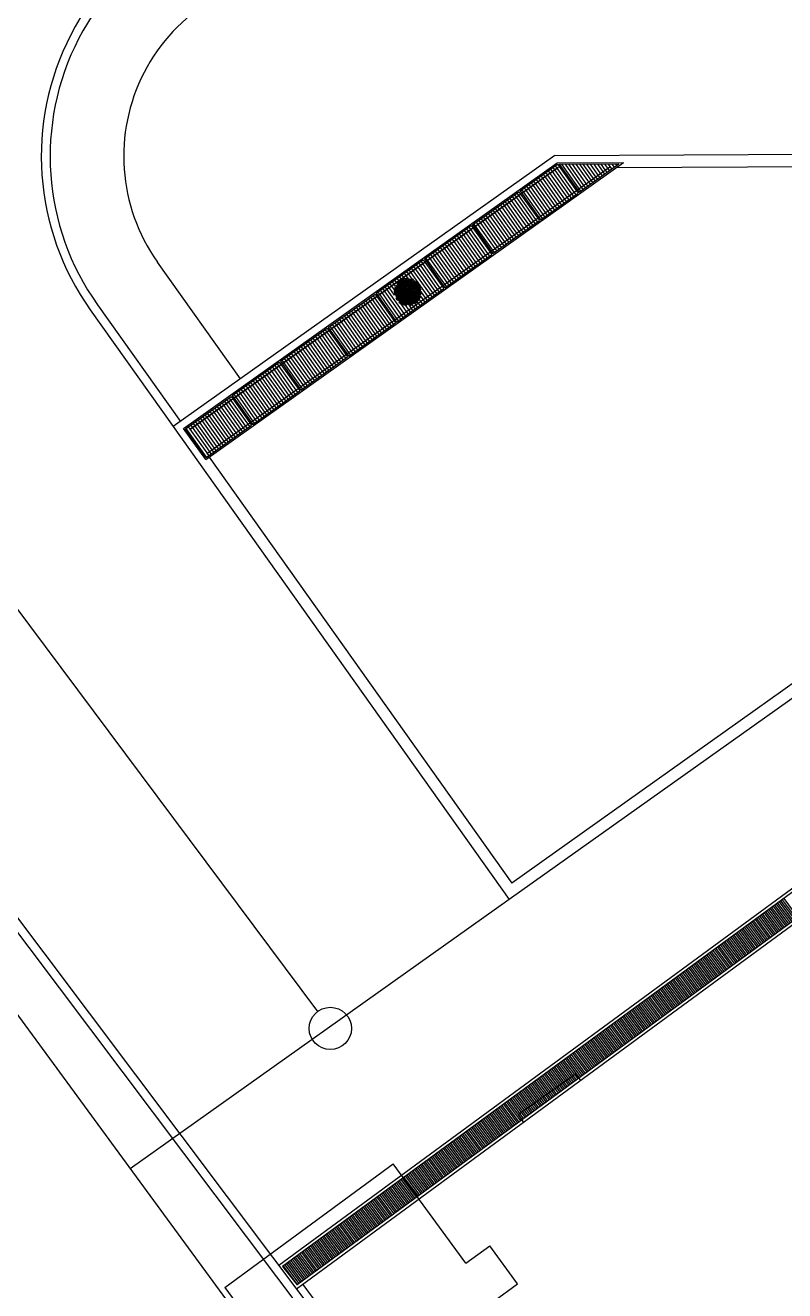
# Model space of a CAD drawing. Header units: metres. Extents: x 2872 to 3316, y -1435 to -1037.
# Drawn here: x 3244.08 to 3248.59, y -1075.12 to -1067.6 of the extents above; entities that cross this region are included whole.
import ezdxf

# ---------------------------------------------------------------- set-up
doc = ezdxf.new("R2010")
doc.units = ezdxf.units.M
doc.header["$MEASUREMENT"] = 0
doc.layers.add('ARQUITETURA', color=253, linetype='CONTINUOUS')

msp = doc.modelspace()

# ---------------------------------------------------------------- linework, layer by layer
at = {"layer": 'ARQUITETURA'}
for p, q in [((3245.8175, -1073.4608, 0), (3241.286, -1067.3912, 0)), ((3240.1011, -1067.6801, 0), (3248.59, -1078.9631, 0)), ((3240.0592, -1067.7117, 0), (3248.5478, -1078.9941, 0)), ((3247.2266, -1068.3738, 0), (3251.6846, -1068.3508, 0)), ((3247.2266, -1068.3738, 0), (3244.9588, -1069.9853, 0)), ((3245.0198, -1069.9956, 0), (3247.2407, -1068.4175, 0)), ((3245.0564, -1070.0018, 0), (3247.2491, -1068.4437, 0)), ((3247.2467, -1068.4454, 0), (3245.0564, -1070.0018, 0)), ((3245.1516, -1070.181, 0), (3247.6363, -1068.4154, 0)), ((3245.1578, -1070.1444, 0), (3247.5535, -1068.4421, 0)), ((3247.0214, -1068.584, 0), (3247.2435, -1068.4262, 0)), ((3247.2275, -1068.459, 0), (3247.2174, -1068.4448, 0)), ((3247.2418, -1068.4489, 0), (3247.2317, -1068.4346, 0)), ((3247.2407, -1068.4175, 0), (3247.6363, -1068.4154, 0)), ((3247.2435, -1068.4262, 0), (3247.2435, -1068.4262, 0)), ((3247.2435, -1068.4262, 0), (3247.3652, -1068.5974, 0)), ((3247.2542, -1068.4262, 0), (3247.6087, -1068.4243, 0)), ((3247.2542, -1068.4262, 0), (3247.3723, -1068.5923, 0)), ((3247.3818, -1068.5855, 0), (3247.2685, -1068.4261, 0)), ((3247.3961, -1068.5754, 0), (3247.2899, -1068.426, 0)), ((3247.4104, -1068.5653, 0), (3247.3113, -1068.4259, 0)), ((3247.4086, -1068.5326, 0), (3247.3327, -1068.4258, 0)), ((3247.4235, -1068.5233, 0), (3247.3541, -1068.4256, 0)), ((3247.3723, -1068.5923, 0), (3247.6087, -1068.4243, 0)), ((3247.4531, -1068.5349, 0), (3247.3755, -1068.4255, 0)), ((3247.4674, -1068.5247, 0), (3247.3968, -1068.4254, 0)), ((3247.4817, -1068.5146, 0), (3247.4182, -1068.4253, 0)), ((3247.4959, -1068.5045, 0), (3247.4396, -1068.4252, 0)), ((3247.4734, -1068.4425, 0), (3247.461, -1068.4251, 0)), ((3247.4978, -1068.4769, 0), (3247.4734, -1068.4425, 0)), ((3247.5127, -1068.4676, 0), (3247.4824, -1068.425, 0)), ((3247.5275, -1068.4583, 0), (3247.5038, -1068.4249, 0)), ((3247.5424, -1068.449, 0), (3247.5252, -1068.4248, 0)), ((3247.5673, -1068.4538, 0), (3247.5466, -1068.4247, 0)), ((3247.5804, -1068.442, 0), (3247.568, -1068.4245, 0)), ((3247.5815, -1068.4436, 0), (3247.5804, -1068.442, 0)), ((3247.5958, -1068.4335, 0), (3247.5893, -1068.4244, 0)), ((3247.5941, -1068.4454, 0), (3249.0109, -1068.4369, 0)), ((3247.2392, -1068.6869, 0), (3247.1175, -1068.5157, 0)), ((3247.2534, -1068.6768, 0), (3247.1318, -1068.5056, 0)), ((3247.2677, -1068.6666, 0), (3247.1461, -1068.4955, 0)), ((3247.1705, -1068.4996, 0), (3247.1603, -1068.4853, 0)), ((3247.1741, -1068.5047, 0), (3247.1705, -1068.4996, 0)), ((3247.282, -1068.6565, 0), (3247.1741, -1068.5047, 0)), ((3247.2962, -1068.6464, 0), (3247.1746, -1068.4752, 0)), ((3247.199, -1068.4793, 0), (3247.1889, -1068.4651, 0)), ((3247.2013, -1068.4826, 0), (3247.199, -1068.4793, 0)), ((3247.3105, -1068.6362, 0), (3247.2013, -1068.4826, 0)), ((3247.3248, -1068.6261, 0), (3247.2031, -1068.4549, 0)), ((3247.2285, -1068.4604, 0), (3247.2275, -1068.459, 0)), ((3247.339, -1068.616, 0), (3247.2285, -1068.4604, 0)), ((3247.2421, -1068.4494, 0), (3247.2418, -1068.4489, 0)), ((3247.3533, -1068.6058, 0), (3247.2421, -1068.4494, 0)), ((3247.4287, -1068.5307, 0), (3247.4235, -1068.5233, 0)), ((3247.5001, -1068.4801, 0), (3247.4978, -1068.4769, 0)), ((3247.5102, -1068.4943, 0), (3247.5001, -1068.4801, 0)), ((3247.5143, -1068.4699, 0), (3247.5127, -1068.4676, 0)), ((3247.5245, -1068.4842, 0), (3247.5143, -1068.4699, 0)), ((3247.5286, -1068.4598, 0), (3247.5275, -1068.4583, 0)), ((3247.5387, -1068.474, 0), (3247.5286, -1068.4598, 0)), ((3247.5429, -1068.4496, 0), (3247.5424, -1068.449, 0)), ((3247.553, -1068.4639, 0), (3247.5429, -1068.4496, 0)), ((3246.738, -1068.7854, 0), (3247.0143, -1068.5891, 0)), ((3247.1251, -1068.768, 0), (3247.0034, -1068.5968, 0)), ((3247.0143, -1068.5891, 0), (3247.1359, -1068.7603, 0)), ((3247.0214, -1068.584, 0), (3247.1431, -1068.7552, 0)), ((3247.1536, -1068.7477, 0), (3247.0319, -1068.5766, 0)), ((3247.1678, -1068.7376, 0), (3247.0462, -1068.5664, 0)), ((3247.0706, -1068.5705, 0), (3247.0605, -1068.5563, 0)), ((3247.0788, -1068.5821, 0), (3247.0706, -1068.5705, 0)), ((3247.1964, -1068.7173, 0), (3247.0747, -1068.5461, 0)), ((3247.172, -1068.7132, 0), (3247.0788, -1068.5821, 0)), ((3247.0991, -1068.5503, 0), (3247.089, -1068.536, 0)), ((3247.106, -1068.56, 0), (3247.0991, -1068.5503, 0)), ((3247.2249, -1068.697, 0), (3247.1033, -1068.5259, 0)), ((3247.2106, -1068.7072, 0), (3247.106, -1068.56, 0)), ((3247.1431, -1068.7552, 0), (3247.3652, -1068.5974, 0)), ((3247.4145, -1068.5409, 0), (3247.4086, -1068.5326, 0)), ((3247.4246, -1068.5551, 0), (3247.4145, -1068.5409, 0)), ((3247.4389, -1068.545, 0), (3247.4287, -1068.5307, 0)), ((3247.0252, -1068.839, 0), (3246.9036, -1068.6678, 0)), ((3247.0395, -1068.8288, 0), (3246.9178, -1068.6576, 0)), ((3247.0537, -1068.8187, 0), (3246.9321, -1068.6475, 0)), ((3247.068, -1068.8086, 0), (3246.9464, -1068.6374, 0)), ((3247.0823, -1068.7984, 0), (3246.9606, -1068.6272, 0)), ((3247.0965, -1068.7883, 0), (3246.9749, -1068.6171, 0)), ((3246.9993, -1068.6212, 0), (3246.9892, -1068.607, 0)), ((3247.0108, -1068.6374, 0), (3246.9993, -1068.6212, 0)), ((3247.1108, -1068.7781, 0), (3247.0108, -1068.6374, 0)), ((3246.9111, -1068.9201, 0), (3246.7894, -1068.7489, 0)), ((3246.9253, -1068.9099, 0), (3246.8037, -1068.7387, 0)), ((3246.9396, -1068.8998, 0), (3246.818, -1068.7286, 0)), ((3246.9539, -1068.8896, 0), (3246.8322, -1068.7185, 0)), ((3246.9681, -1068.8795, 0), (3246.8465, -1068.7083, 0)), ((3246.9824, -1068.8694, 0), (3246.8608, -1068.6982, 0)), ((3246.9967, -1068.8592, 0), (3246.875, -1068.6881, 0)), ((3247.0109, -1068.8491, 0), (3246.8893, -1068.6779, 0)), ((3247.1821, -1068.7275, 0), (3247.172, -1068.7132, 0)), ((3246.452, -1068.9886, 0), (3246.7309, -1068.7905, 0)), ((3246.8112, -1068.991, 0), (3246.6896, -1068.8198, 0)), ((3246.8255, -1068.9809, 0), (3246.7039, -1068.8097, 0)), ((3246.8398, -1068.9707, 0), (3246.7181, -1068.7996, 0)), ((3246.7309, -1068.7905, 0), (3246.8525, -1068.9617, 0)), ((3246.738, -1068.7854, 0), (3246.8596, -1068.9566, 0)), ((3246.8683, -1068.9505, 0), (3246.7466, -1068.7793, 0)), ((3246.8825, -1068.9403, 0), (3246.7609, -1068.7691, 0)), ((3246.8968, -1068.9302, 0), (3246.7752, -1068.759, 0)), ((3246.8596, -1068.9566, 0), (3247.1359, -1068.7603, 0)), ((3246.5999, -1068.905, 0), (3246.5897, -1068.8908, 0)), ((3246.7256, -1069.0518, 0), (3246.604, -1068.8806, 0)), ((3246.7399, -1069.0417, 0), (3246.6183, -1068.8705, 0)), ((3246.7542, -1069.0316, 0), (3246.6325, -1068.8604, 0)), ((3246.7684, -1069.0214, 0), (3246.6468, -1068.8502, 0)), ((3246.7827, -1069.0113, 0), (3246.6611, -1068.8401, 0)), ((3246.797, -1069.0011, 0), (3246.6753, -1068.83, 0)), ((3246.5973, -1069.1431, 0), (3246.4756, -1068.9719, 0)), ((3246.6115, -1069.1329, 0), (3246.4899, -1068.9617, 0)), ((3246.6258, -1069.1228, 0), (3246.5041, -1068.9516, 0)), ((3246.64, -1069.1126, 0), (3246.5184, -1068.9415, 0)), ((3246.6543, -1069.1025, 0), (3246.5327, -1068.9313, 0)), ((3246.6686, -1069.0924, 0), (3246.5469, -1068.9212, 0)), ((3246.6828, -1069.0822, 0), (3246.5612, -1068.9111, 0)), ((3246.5737, -1069.1598, 0), (3246.8525, -1068.9617, 0)), ((3246.6971, -1069.0721, 0), (3246.5755, -1068.9009, 0)), ((3246.7114, -1069.062, 0), (3246.5999, -1068.905, 0)), ((3245.3582, -1069.7015, 0), (3244.8647, -1069.0068, 0)), ((3246.1654, -1069.1923, 0), (3246.4449, -1068.9937, 0)), ((3246.4974, -1069.214, 0), (3246.3758, -1069.0428, 0)), ((3246.5117, -1069.2039, 0), (3246.39, -1069.0327, 0)), ((3246.5158, -1069.1795, 0), (3246.4043, -1069.0226, 0)), ((3246.5402, -1069.1836, 0), (3246.4186, -1069.0124, 0)), ((3246.5545, -1069.1735, 0), (3246.4328, -1069.0023, 0)), ((3246.4449, -1068.9937, 0), (3246.5666, -1069.1649, 0)), ((3246.452, -1068.9886, 0), (3246.5737, -1069.1598, 0)), ((3246.583, -1069.1532, 0), (3246.4613, -1068.982, 0)), ((3246.2718, -1069.1382, 0), (3246.2616, -1069.1239, 0)), ((3246.2735, -1069.1896, 0), (3246.3815, -1069.1128, 0)), ((3246.286, -1069.128, 0), (3246.2759, -1069.1138, 0)), ((3246.2763, -1069.1769, 0), (3246.3725, -1069.1085, 0)), ((3246.2764, -1069.1983, 0), (3246.3905, -1069.1172, 0)), ((3246.2794, -1069.164, 0), (3246.361, -1069.1059, 0)), ((3246.2797, -1069.2067, 0), (3246.3995, -1069.1215, 0)), ((3246.2829, -1069.1507, 0), (3246.3421, -1069.1087, 0)), ((3246.3037, -1069.1227, 0), (3246.2902, -1069.1036, 0)), ((3246.2931, -1069.1328, 0), (3246.3234, -1069.1112, 0)), ((3246.3185, -1069.1133, 0), (3246.3044, -1069.0935, 0)), ((3246.3083, -1069.1209, 0), (3246.3988, -1069.2481, 0)), ((3246.3161, -1069.1137, 0), (3246.3105, -1069.1171, 0)), ((3246.3155, -1069.1158, 0), (3246.4059, -1069.2431, 0)), ((3246.3253, -1069.1093, 0), (3246.3161, -1069.1137, 0)), ((3246.3357, -1069.1073, 0), (3246.3187, -1069.0834, 0)), ((3246.3228, -1069.1111, 0), (3246.4115, -1069.2359, 0)), ((3246.3356, -1069.1063, 0), (3246.3253, -1069.1093, 0)), ((3246.3328, -1069.1099, 0), (3246.4171, -1069.2287, 0)), ((3246.3558, -1069.1053, 0), (3246.333, -1069.0732, 0)), ((3246.3462, -1069.1047, 0), (3246.3356, -1069.1063, 0)), ((3246.3424, -1069.1084, 0), (3246.4227, -1069.2215, 0)), ((3246.3566, -1069.1042, 0), (3246.3462, -1069.1047, 0)), ((3246.3805, -1069.1099, 0), (3246.3472, -1069.0631, 0)), ((3246.3521, -1069.1069, 0), (3246.4283, -1069.2142, 0)), ((3246.3578, -1069.1045, 0), (3246.3566, -1069.1042, 0)), ((3246.4831, -1069.2241, 0), (3246.3615, -1069.053, 0)), ((3246.362, -1069.1058, 0), (3246.4299, -1069.2013, 0)), ((3246.3755, -1069.1096, 0), (3246.4307, -1069.1874, 0)), ((3246.3773, -1069.1078, 0), (3246.3761, -1069.1075, 0)), ((3246.3871, -1069.1116, 0), (3246.3773, -1069.1078, 0)), ((3246.3876, -1069.1123, 0), (3246.3871, -1069.1116, 0)), ((3246.3917, -1069.1174, 0), (3246.4317, -1069.1737, 0)), ((3246.405, -1069.1225, 0), (3246.4038, -1069.1223, 0)), ((3246.4125, -1069.13, 0), (3246.405, -1069.1225, 0)), ((3246.4112, -1069.1245, 0), (3246.4091, -1069.126, 0)), ((3245.8802, -1069.395, 0), (3246.1583, -1069.1974, 0)), ((3246.1583, -1069.1974, 0), (3246.2799, -1069.3686, 0)), ((3246.1654, -1069.1923, 0), (3246.287, -1069.3635, 0)), ((3246.234, -1069.2663, 0), (3246.1761, -1069.1847, 0)), ((3246.2487, -1069.2567, 0), (3246.1903, -1069.1746, 0)), ((3246.2623, -1069.2457, 0), (3246.2046, -1069.1645, 0)), ((3246.3405, -1069.3255, 0), (3246.2188, -1069.1543, 0)), ((3246.2751, -1069.2033, 0), (3246.2331, -1069.1442, 0)), ((3246.2743, -1069.172, 0), (3246.2474, -1069.1341, 0)), ((3246.281, -1069.1511, 0), (3246.2718, -1069.1382, 0)), ((3246.274, -1069.1715, 0), (3246.2732, -1069.1817, 0)), ((3246.2732, -1069.1817, 0), (3246.2733, -1069.1924, 0)), ((3246.2733, -1069.1924, 0), (3246.2753, -1069.2028, 0)), ((3246.2768, -1069.161, 0), (3246.274, -1069.1715, 0)), ((3246.2754, -1069.1802, 0), (3246.3326, -1069.2608, 0)), ((3246.2761, -1069.1963, 0), (3246.3161, -1069.2527, 0)), ((3246.2794, -1069.1548, 0), (3246.2768, -1069.161, 0)), ((3246.2782, -1069.1691, 0), (3246.3438, -1069.2614, 0)), ((3246.281, -1069.158, 0), (3246.355, -1069.2621, 0)), ((3246.2826, -1069.2153, 0), (3246.4085, -1069.1259, 0)), ((3246.2839, -1069.1468, 0), (3246.3659, -1069.2623, 0)), ((3246.2855, -1069.224, 0), (3246.4128, -1069.1335, 0)), ((3246.2911, -1069.1351, 0), (3246.286, -1069.128, 0)), ((3246.287, -1069.3635, 0), (3246.5666, -1069.1649, 0)), ((3246.2915, -1069.1334, 0), (3246.2881, -1069.1384, 0)), ((3246.2888, -1069.2324, 0), (3246.4172, -1069.1412, 0)), ((3246.2892, -1069.1393, 0), (3246.3761, -1069.2616, 0)), ((3246.2963, -1069.1289, 0), (3246.2915, -1069.1334, 0)), ((3246.2943, -1069.1314, 0), (3246.3843, -1069.2579, 0)), ((3246.296, -1069.238, 0), (3246.4219, -1069.1485, 0)), ((3246.3012, -1069.1259, 0), (3246.3916, -1069.2532, 0)), ((3246.3032, -1069.2436, 0), (3246.4262, -1069.1562, 0)), ((3246.3108, -1069.2489, 0), (3246.4306, -1069.1638, 0)), ((3246.318, -1069.2545, 0), (3246.4317, -1069.1737, 0)), ((3246.3256, -1069.2599, 0), (3246.4307, -1069.1852, 0)), ((3246.3388, -1069.2612, 0), (3246.4301, -1069.1964, 0)), ((3246.4082, -1069.1255, 0), (3246.41, -1069.128, 0)), ((3246.4193, -1069.1381, 0), (3246.4125, -1069.13, 0)), ((3246.4246, -1069.1471, 0), (3246.4193, -1069.1381, 0)), ((3246.4293, -1069.1567, 0), (3246.4246, -1069.1471, 0)), ((3246.4308, -1069.1626, 0), (3246.4293, -1069.1567, 0)), ((3246.4334, -1069.1935, 0), (3246.4341, -1069.1876, 0)), ((3246.4341, -1069.1876, 0), (3246.4337, -1069.181, 0)), ((3246.4689, -1069.2343, 0), (3246.4341, -1069.1854, 0)), ((3246.5259, -1069.1937, 0), (3246.5158, -1069.1795, 0)), ((3244.508, -1069.2603, 0), (3245.0016, -1069.9549, 0)), ((3246.1836, -1069.437, 0), (3246.0619, -1069.2658, 0)), ((3246.1978, -1069.4269, 0), (3246.0762, -1069.2557, 0)), ((3246.2121, -1069.4167, 0), (3246.0905, -1069.2456, 0)), ((3246.2264, -1069.4066, 0), (3246.1047, -1069.2354, 0)), ((3246.1291, -1069.2395, 0), (3246.119, -1069.2253, 0)), ((3246.2406, -1069.3965, 0), (3246.1291, -1069.2395, 0)), ((3246.2549, -1069.3863, 0), (3246.1333, -1069.2151, 0)), ((3246.2692, -1069.3762, 0), (3246.1475, -1069.205, 0)), ((3246.2977, -1069.3559, 0), (3246.2351, -1069.2678, 0)), ((3246.2489, -1069.257, 0), (3246.2487, -1069.2567, 0)), ((3246.312, -1069.3458, 0), (3246.2489, -1069.257, 0)), ((3246.2637, -1069.2477, 0), (3246.2623, -1069.2457, 0)), ((3246.3262, -1069.3356, 0), (3246.2637, -1069.2477, 0)), ((3246.2753, -1069.2028, 0), (3246.2755, -1069.2038, 0)), ((3246.2816, -1069.2214, 0), (3246.2823, -1069.2225, 0)), ((3246.2823, -1069.2225, 0), (3246.2877, -1069.2315, 0)), ((3246.287, -1069.2267, 0), (3246.2935, -1069.236, 0)), ((3246.2877, -1069.2315, 0), (3246.288, -1069.2319, 0)), ((3246.3004, -1069.2456, 0), (3246.3024, -1069.2469, 0)), ((3246.3024, -1069.2469, 0), (3246.311, -1069.2531, 0)), ((3246.311, -1069.2531, 0), (3246.3199, -1069.258, 0)), ((3246.3547, -1069.3154, 0), (3246.3113, -1069.2542, 0)), ((3246.3199, -1069.258, 0), (3246.33, -1069.2616, 0)), ((3246.33, -1069.2616, 0), (3246.3399, -1069.2642, 0)), ((3246.3399, -1069.2642, 0), (3246.3457, -1069.2649, 0)), ((3246.369, -1069.3052, 0), (3246.3406, -1069.2652, 0)), ((3246.3528, -1069.262, 0), (3246.4295, -1069.2075, 0)), ((3246.3833, -1069.2951, 0), (3246.3624, -1069.2658, 0)), ((3246.3646, -1069.2649, 0), (3246.3714, -1069.2633, 0)), ((3246.3672, -1069.2625, 0), (3246.4199, -1069.2251, 0)), ((3246.3714, -1069.2633, 0), (3246.3764, -1069.2619, 0)), ((3246.3975, -1069.285, 0), (3246.3809, -1069.2615, 0)), ((3246.3939, -1069.2548, 0), (3246.4003, -1069.2503, 0)), ((3246.4118, -1069.2748, 0), (3246.3968, -1069.2537, 0)), ((3246.4003, -1069.2503, 0), (3246.4086, -1069.2438, 0)), ((3246.4086, -1069.2438, 0), (3246.4155, -1069.2362, 0)), ((3246.4261, -1069.2647, 0), (3246.4105, -1069.2428, 0)), ((3246.4155, -1069.2362, 0), (3246.4217, -1069.2275, 0)), ((3246.4217, -1069.2275, 0), (3246.427, -1069.2184, 0)), ((3246.4403, -1069.2546, 0), (3246.4218, -1069.2285, 0)), ((3246.427, -1069.2184, 0), (3246.4297, -1069.2117, 0)), ((3246.4546, -1069.2444, 0), (3246.4303, -1069.2102, 0)), ((3244.4652, -1069.2907, 0), (3244.9588, -1069.9853, 0)), ((3246.0694, -1069.5181, 0), (3245.9478, -1069.3469, 0)), ((3246.0837, -1069.508, 0), (3245.9621, -1069.3368, 0)), ((3246.098, -1069.4978, 0), (3245.9763, -1069.3266, 0)), ((3246.1122, -1069.4877, 0), (3245.9906, -1069.3165, 0)), ((3246.1265, -1069.4776, 0), (3246.0049, -1069.3064, 0)), ((3246.1408, -1069.4674, 0), (3246.0191, -1069.2962, 0)), ((3246.155, -1069.4573, 0), (3246.0334, -1069.2861, 0)), ((3246.1693, -1069.4471, 0), (3246.0477, -1069.276, 0)), ((3245.596, -1069.5969, 0), (3245.873, -1069.4, 0)), ((3245.9696, -1069.5891, 0), (3245.848, -1069.4179, 0)), ((3245.9839, -1069.5789, 0), (3245.8622, -1069.4077, 0)), ((3245.873, -1069.4, 0), (3245.9947, -1069.5712, 0)), ((3245.8802, -1069.395, 0), (3246.0018, -1069.5662, 0)), ((3246.0124, -1069.5586, 0), (3245.8908, -1069.3875, 0)), ((3246.0267, -1069.5485, 0), (3245.905, -1069.3773, 0)), ((3246.0409, -1069.5384, 0), (3245.9193, -1069.3672, 0)), ((3245.9437, -1069.3713, 0), (3245.9335, -1069.3571, 0)), ((3246.045, -1069.514, 0), (3245.9437, -1069.3713, 0)), ((3246.0018, -1069.5662, 0), (3246.2799, -1069.3686, 0)), ((3245.8555, -1069.6701, 0), (3245.7338, -1069.499, 0)), ((3245.8697, -1069.66, 0), (3245.7481, -1069.4888, 0)), ((3245.884, -1069.6499, 0), (3245.7624, -1069.4787, 0)), ((3245.8983, -1069.6397, 0), (3245.7766, -1069.4686, 0)), ((3245.801, -1069.4727, 0), (3245.7909, -1069.4584, 0)), ((3245.8325, -1069.517, 0), (3245.801, -1069.4727, 0)), ((3245.9268, -1069.6195, 0), (3245.8052, -1069.4483, 0)), ((3245.9411, -1069.6093, 0), (3245.8194, -1069.4381, 0)), ((3245.9553, -1069.5992, 0), (3245.8337, -1069.428, 0)), ((3245.7556, -1069.7411, 0), (3245.634, -1069.5699, 0)), ((3245.7699, -1069.731, 0), (3245.6482, -1069.5598, 0)), ((3245.7842, -1069.7208, 0), (3245.6625, -1069.5496, 0)), ((3245.7984, -1069.7107, 0), (3245.6768, -1069.5395, 0)), ((3245.8127, -1069.7006, 0), (3245.691, -1069.5294, 0)), ((3245.8269, -1069.6904, 0), (3245.7053, -1069.5192, 0)), ((3245.7177, -1069.7681, 0), (3245.9947, -1069.5712, 0)), ((3245.8412, -1069.6803, 0), (3245.7196, -1069.5091, 0)), ((3245.9024, -1069.6153, 0), (3245.8325, -1069.517, 0)), ((3246.0552, -1069.5282, 0), (3246.045, -1069.514, 0)), ((3245.3094, -1069.8006, 0), (3245.5889, -1069.602, 0)), ((3245.6415, -1069.8222, 0), (3245.5199, -1069.651, 0)), ((3245.6558, -1069.8121, 0), (3245.5341, -1069.6409, 0)), ((3245.67, -1069.8019, 0), (3245.5484, -1069.6307, 0)), ((3245.6843, -1069.7918, 0), (3245.5627, -1069.6206, 0)), ((3245.6986, -1069.7816, 0), (3245.5769, -1069.6105, 0)), ((3245.5889, -1069.602, 0), (3245.7105, -1069.7731, 0)), ((3245.596, -1069.5969, 0), (3245.7177, -1069.7681, 0)), ((3245.6156, -1069.6045, 0), (3245.6055, -1069.5902, 0)), ((3245.7271, -1069.7614, 0), (3245.6156, -1069.6045, 0)), ((3245.7414, -1069.7512, 0), (3245.6197, -1069.5801, 0)), ((3245.9125, -1069.6296, 0), (3245.9024, -1069.6153, 0)), ((3245.5416, -1069.8931, 0), (3245.42, -1069.722, 0)), ((3245.5559, -1069.883, 0), (3245.4343, -1069.7118, 0)), ((3245.5702, -1069.8729, 0), (3245.4485, -1069.7017, 0)), ((3245.4729, -1069.7058, 0), (3245.4628, -1069.6916, 0)), ((3245.5546, -1069.8208, 0), (3245.4729, -1069.7058, 0)), ((3245.5987, -1069.8526, 0), (3245.4771, -1069.6814, 0)), ((3245.613, -1069.8425, 0), (3245.4913, -1069.6713, 0)), ((3245.6272, -1069.8323, 0), (3245.5056, -1069.6611, 0)), ((3245.3094, -1069.8006, 0), (3245.431, -1069.9718, 0)), ((3245.4317, -1069.9498, 0), (3245.3202, -1069.7929, 0)), ((3245.4561, -1069.954, 0), (3245.3344, -1069.7828, 0)), ((3245.4703, -1069.9438, 0), (3245.3487, -1069.7727, 0)), ((3245.4846, -1069.9337, 0), (3245.363, -1069.7625, 0)), ((3245.4989, -1069.9236, 0), (3245.3772, -1069.7524, 0)), ((3245.5131, -1069.9134, 0), (3245.3915, -1069.7422, 0)), ((3245.5274, -1069.9033, 0), (3245.4057, -1069.7321, 0)), ((3245.431, -1069.9718, 0), (3245.7105, -1069.7731, 0)), ((3245.032, -1069.9977, 0), (3245.3023, -1069.8056, 0)), ((3245.3277, -1070.0452, 0), (3245.206, -1069.874, 0)), ((3245.3419, -1070.0351, 0), (3245.2203, -1069.8639, 0)), ((3245.3562, -1070.0249, 0), (3245.2346, -1069.8537, 0)), ((3245.3705, -1070.0148, 0), (3245.2488, -1069.8436, 0)), ((3245.3847, -1070.0046, 0), (3245.2631, -1069.8335, 0)), ((3245.399, -1069.9945, 0), (3245.2774, -1069.8233, 0)), ((3245.4133, -1069.9844, 0), (3245.2916, -1069.8132, 0)), ((3245.3023, -1069.8056, 0), (3245.4239, -1069.9768, 0)), ((3245.5743, -1069.8485, 0), (3245.5546, -1069.8208, 0)), ((3245.5844, -1069.8627, 0), (3245.5743, -1069.8485, 0)), ((3252.6305, -1069.8025, 0), (3245.5862, -1074.9704, 0)), ((3252.6265, -1069.8271, 0), (3245.6089, -1074.9755, 0)), ((3245.1163, -1069.9592, 0), (3245.1062, -1069.945, 0)), ((3245.2421, -1070.106, 0), (3245.1204, -1069.9348, 0)), ((3245.1448, -1069.939, 0), (3245.1347, -1069.9247, 0)), ((3245.2416, -1070.0752, 0), (3245.1448, -1069.939, 0)), ((3245.1591, -1069.9288, 0), (3245.149, -1069.9146, 0)), ((3245.1635, -1069.9349, 0), (3245.1591, -1069.9288, 0)), ((3245.2849, -1070.0756, 0), (3245.1632, -1069.9044, 0)), ((3245.2706, -1070.0857, 0), (3245.1635, -1069.9349, 0)), ((3245.2991, -1070.0655, 0), (3245.1775, -1069.8943, 0)), ((3245.2019, -1069.8984, 0), (3245.1918, -1069.8842, 0)), ((3245.2081, -1069.9071, 0), (3245.2019, -1069.8984, 0)), ((3245.3134, -1070.0553, 0), (3245.2081, -1069.9071, 0)), ((3245.4418, -1069.9641, 0), (3245.4317, -1069.9498, 0)), ((3252.7318, -1069.9451, 0), (3245.6915, -1075.1103, 0)), ((3252.7076, -1069.9412, 0), (3245.6948, -1075.0861, 0)), ((3244.9588, -1069.9853, 0), (3246.9557, -1072.7955, 0)), ((3245.1516, -1070.181, 0), (3245.0198, -1069.9956, 0)), ((3245.1537, -1070.1688, 0), (3245.032, -1069.9977, 0)), ((3245.1565, -1070.1668, 0), (3245.0349, -1069.9957, 0)), ((3245.0593, -1069.9998, 0), (3245.0491, -1069.9855, 0)), ((3245.0594, -1069.9999, 0), (3245.0593, -1069.9998, 0)), ((3245.16, -1070.1415, 0), (3245.0594, -1069.9999, 0)), ((3245.1736, -1070.1305, 0), (3245.0634, -1069.9754, 0)), ((3245.1993, -1070.1364, 0), (3245.0777, -1069.9652, 0)), ((3245.2136, -1070.1263, 0), (3245.0919, -1069.9551, 0)), ((3245.1189, -1069.9628, 0), (3245.1163, -1069.9592, 0)), ((3245.2278, -1070.1161, 0), (3245.1189, -1069.9628, 0)), ((3245.1537, -1070.1688, 0), (3245.4239, -1069.9768, 0)), ((3245.2462, -1070.0816, 0), (3245.2416, -1070.0752, 0)), ((3245.2563, -1070.0959, 0), (3245.2462, -1070.0816, 0)), ((3245.1606, -1070.1424, 0), (3245.16, -1070.1415, 0)), ((3245.1708, -1070.1567, 0), (3245.1606, -1070.1424, 0)), ((3245.173, -1070.1658, 0), (3246.9723, -1072.6979, 0)), ((3245.1749, -1070.1323, 0), (3245.1736, -1070.1305, 0)), ((3245.185, -1070.1466, 0), (3245.1749, -1070.1323, 0)), ((3250.3389, -1070.3057, 0), (3246.9723, -1072.6979, 0)), ((3250.3794, -1070.3627, 0), (3246.9557, -1072.7955, 0)), ((3246.9557, -1072.7955, 0), (3244.7032, -1074.3961, 0)), ((3248.5611, -1072.8096, 0), (3248.6451, -1072.9216, 0)), ((3248.5701, -1072.8031, 0), (3248.6541, -1072.9151, 0)), ((3248.579, -1072.7965, 0), (3248.663, -1072.9085, 0)), ((3248.588, -1072.7899, 0), (3248.672, -1072.9019, 0)), ((3243.5469, -1072.82, 0), (3247.9257, -1078.7886, 0)), ((3248.4626, -1072.8819, 0), (3248.5466, -1072.994, 0)), ((3248.4715, -1072.8754, 0), (3248.5555, -1072.9874, 0)), ((3248.4805, -1072.8688, 0), (3248.5645, -1072.9808, 0)), ((3248.4894, -1072.8622, 0), (3248.5734, -1072.9742, 0)), ((3248.4984, -1072.8556, 0), (3248.5824, -1072.9677, 0)), ((3248.5074, -1072.8491, 0), (3248.5914, -1072.9611, 0)), ((3248.5163, -1072.8425, 0), (3248.6003, -1072.9545, 0)), ((3248.5253, -1072.8359, 0), (3248.6093, -1072.9479, 0)), ((3248.5342, -1072.8294, 0), (3248.6182, -1072.9414, 0)), ((3248.5432, -1072.8228, 0), (3248.6272, -1072.9348, 0)), ((3248.5522, -1072.8162, 0), (3248.6362, -1072.9282, 0)), ((3248.364, -1072.9543, 0), (3248.448, -1073.0663, 0)), ((3248.373, -1072.9477, 0), (3248.457, -1073.0597, 0)), ((3248.3819, -1072.9411, 0), (3248.4659, -1073.0531, 0)), ((3248.3909, -1072.9345, 0), (3248.4749, -1073.0465, 0)), ((3248.3998, -1072.928, 0), (3248.4838, -1073.04, 0)), ((3248.4088, -1072.9214, 0), (3248.4928, -1073.0334, 0)), ((3248.4178, -1072.9148, 0), (3248.5018, -1073.0268, 0)), ((3248.4267, -1072.9082, 0), (3248.5107, -1073.0202, 0)), ((3248.4357, -1072.9017, 0), (3248.5197, -1073.0137, 0)), ((3248.4446, -1072.8951, 0), (3248.5286, -1073.0071, 0)), ((3248.4536, -1072.8885, 0), (3248.5376, -1073.0005, 0)), ((3248.2565, -1073.0331, 0), (3248.3405, -1073.1451, 0)), ((3248.2654, -1073.0266, 0), (3248.3494, -1073.1386, 0)), ((3248.2744, -1073.02, 0), (3248.3584, -1073.132, 0)), ((3248.2833, -1073.0134, 0), (3248.3674, -1073.1254, 0)), ((3248.2923, -1073.0068, 0), (3248.3763, -1073.1189, 0)), ((3248.3013, -1073.0003, 0), (3248.3853, -1073.1123, 0)), ((3248.3102, -1072.9937, 0), (3248.3942, -1073.1057, 0)), ((3248.3192, -1072.9871, 0), (3248.4032, -1073.0991, 0)), ((3248.3282, -1072.9805, 0), (3248.4122, -1073.0926, 0)), ((3248.3371, -1072.974, 0), (3248.4211, -1073.086, 0)), ((3248.3461, -1072.9674, 0), (3248.4301, -1073.0794, 0)), ((3248.355, -1072.9608, 0), (3248.439, -1073.0728, 0)), ((3248.1579, -1073.1055, 0), (3248.2419, -1073.2175, 0)), ((3248.1669, -1073.0989, 0), (3248.2509, -1073.2109, 0)), ((3248.1758, -1073.0923, 0), (3248.2598, -1073.2043, 0)), ((3248.1848, -1073.0857, 0), (3248.2688, -1073.1977, 0)), ((3248.1937, -1073.0792, 0), (3248.2777, -1073.1912, 0)), ((3248.2027, -1073.0726, 0), (3248.2867, -1073.1846, 0)), ((3248.2117, -1073.066, 0), (3248.2957, -1073.178, 0)), ((3248.2206, -1073.0594, 0), (3248.3046, -1073.1714, 0)), ((3248.2296, -1073.0529, 0), (3248.3136, -1073.1649, 0)), ((3248.2385, -1073.0463, 0), (3248.3225, -1073.1583, 0)), ((3248.2475, -1073.0397, 0), (3248.3315, -1073.1517, 0)), ((3248.0504, -1073.1843, 0), (3248.1344, -1073.2963, 0)), ((3248.0593, -1073.1778, 0), (3248.1433, -1073.2898, 0)), ((3248.0683, -1073.1712, 0), (3248.1523, -1073.2832, 0)), ((3248.0773, -1073.1646, 0), (3248.1613, -1073.2766, 0)), ((3248.0862, -1073.158, 0), (3248.1702, -1073.27, 0)), ((3248.0952, -1073.1515, 0), (3248.1792, -1073.2635, 0)), ((3248.1041, -1073.1449, 0), (3248.1881, -1073.2569, 0)), ((3248.1131, -1073.1383, 0), (3248.1971, -1073.2503, 0)), ((3248.1221, -1073.1317, 0), (3248.2061, -1073.2438, 0)), ((3248.131, -1073.1252, 0), (3248.215, -1073.2372, 0)), ((3248.14, -1073.1186, 0), (3248.224, -1073.2306, 0)), ((3248.1489, -1073.112, 0), (3248.2329, -1073.224, 0)), ((3247.9518, -1073.2566, 0), (3248.0358, -1073.3687, 0)), ((3247.9608, -1073.2501, 0), (3248.0448, -1073.3621, 0)), ((3247.9697, -1073.2435, 0), (3248.0537, -1073.3555, 0)), ((3247.9787, -1073.2369, 0), (3248.0627, -1073.3489, 0)), ((3247.9877, -1073.2304, 0), (3248.0717, -1073.3424, 0)), ((3247.9966, -1073.2238, 0), (3248.0806, -1073.3358, 0)), ((3248.0056, -1073.2172, 0), (3248.0896, -1073.3292, 0)), ((3248.0145, -1073.2106, 0), (3248.0985, -1073.3226, 0)), ((3248.0235, -1073.2041, 0), (3248.1075, -1073.3161, 0)), ((3248.0325, -1073.1975, 0), (3248.1165, -1073.3095, 0)), ((3248.0414, -1073.1909, 0), (3248.1254, -1073.3029, 0)), ((3247.8443, -1073.3355, 0), (3247.9283, -1073.4475, 0)), ((3247.8533, -1073.329, 0), (3247.9373, -1073.441, 0)), ((3247.8622, -1073.3224, 0), (3247.9462, -1073.4344, 0)), ((3247.8712, -1073.3158, 0), (3247.9552, -1073.4278, 0)), ((3247.8801, -1073.3092, 0), (3247.9641, -1073.4212, 0)), ((3247.8891, -1073.3027, 0), (3247.9731, -1073.4147, 0)), ((3247.8981, -1073.2961, 0), (3247.9821, -1073.4081, 0)), ((3247.907, -1073.2895, 0), (3247.991, -1073.4015, 0)), ((3247.916, -1073.2829, 0), (3248, -1073.3949, 0)), ((3247.9249, -1073.2764, 0), (3248.0089, -1073.3884, 0)), ((3247.9339, -1073.2698, 0), (3248.0179, -1073.3818, 0)), ((3247.9429, -1073.2632, 0), (3248.0269, -1073.3752, 0)), ((3247.7457, -1073.4078, 0), (3247.8297, -1073.5198, 0)), ((3247.7547, -1073.4013, 0), (3247.8387, -1073.5133, 0)), ((3247.7636, -1073.3947, 0), (3247.8477, -1073.5067, 0)), ((3247.7726, -1073.3881, 0), (3247.8566, -1073.5001, 0)), ((3247.7816, -1073.3815, 0), (3247.8656, -1073.4936, 0)), ((3247.7905, -1073.375, 0), (3247.8745, -1073.487, 0)), ((3247.7995, -1073.3684, 0), (3247.8835, -1073.4804, 0)), ((3247.8085, -1073.3618, 0), (3247.8925, -1073.4738, 0)), ((3247.8174, -1073.3553, 0), (3247.9014, -1073.4673, 0)), ((3247.8264, -1073.3487, 0), (3247.9104, -1073.4607, 0)), ((3247.8353, -1073.3421, 0), (3247.9193, -1073.4541, 0)), ((3247.6382, -1073.4867, 0), (3247.7222, -1073.5987, 0)), ((3247.6472, -1073.4802, 0), (3247.7312, -1073.5922, 0)), ((3247.6561, -1073.4736, 0), (3247.7401, -1073.5856, 0)), ((3247.6651, -1073.467, 0), (3247.7491, -1073.579, 0)), ((3247.674, -1073.4604, 0), (3247.758, -1073.5724, 0)), ((3247.683, -1073.4539, 0), (3247.767, -1073.5659, 0)), ((3247.692, -1073.4473, 0), (3247.776, -1073.5593, 0)), ((3247.7009, -1073.4407, 0), (3247.7849, -1073.5527, 0)), ((3247.7099, -1073.4341, 0), (3247.7939, -1073.5461, 0)), ((3247.7188, -1073.4276, 0), (3247.8028, -1073.5396, 0)), ((3247.7278, -1073.421, 0), (3247.8118, -1073.533, 0)), ((3247.7368, -1073.4144, 0), (3247.8208, -1073.5264, 0)), ((3247.5396, -1073.559, 0), (3247.6236, -1073.671, 0)), ((3247.5486, -1073.5525, 0), (3247.6326, -1073.6645, 0)), ((3247.5576, -1073.5459, 0), (3247.6416, -1073.6579, 0)), ((3247.5665, -1073.5393, 0), (3247.6505, -1073.6513, 0)), ((3247.5755, -1073.5327, 0), (3247.6595, -1073.6447, 0)), ((3247.5844, -1073.5262, 0), (3247.6684, -1073.6382, 0)), ((3247.5934, -1073.5196, 0), (3247.6774, -1073.6316, 0)), ((3247.6024, -1073.513, 0), (3247.6864, -1073.625, 0)), ((3247.6113, -1073.5064, 0), (3247.6953, -1073.6185, 0)), ((3247.6203, -1073.4999, 0), (3247.7043, -1073.6119, 0)), ((3247.6292, -1073.4933, 0), (3247.7132, -1073.6053, 0)), ((3247.4411, -1073.6313, 0), (3247.5251, -1073.7434, 0)), ((3247.45, -1073.6248, 0), (3247.534, -1073.7368, 0)), ((3247.459, -1073.6182, 0), (3247.543, -1073.7302, 0)), ((3247.468, -1073.6116, 0), (3247.552, -1073.7236, 0)), ((3247.4769, -1073.6051, 0), (3247.5609, -1073.7171, 0)), ((3247.4859, -1073.5985, 0), (3247.5699, -1073.7105, 0)), ((3247.4948, -1073.5919, 0), (3247.5788, -1073.7039, 0)), ((3247.5038, -1073.5853, 0), (3247.5878, -1073.6973, 0)), ((3247.5128, -1073.5788, 0), (3247.5968, -1073.6908, 0)), ((3247.5217, -1073.5722, 0), (3247.6057, -1073.6842, 0)), ((3247.5307, -1073.5656, 0), (3247.6147, -1073.6776, 0)), ((3247.3336, -1073.7102, 0), (3247.4176, -1073.8222, 0)), ((3247.3425, -1073.7037, 0), (3247.4265, -1073.8157, 0)), ((3247.3515, -1073.6971, 0), (3247.4355, -1073.8091, 0)), ((3247.3604, -1073.6905, 0), (3247.4444, -1073.8025, 0)), ((3247.3694, -1073.6839, 0), (3247.4534, -1073.7959, 0)), ((3247.3784, -1073.6774, 0), (3247.4624, -1073.7894, 0)), ((3247.3873, -1073.6708, 0), (3247.4713, -1073.7828, 0)), ((3247.3963, -1073.6642, 0), (3247.4803, -1073.7762, 0)), ((3247.4052, -1073.6576, 0), (3247.4892, -1073.7696, 0)), ((3247.4142, -1073.6511, 0), (3247.4982, -1073.7631, 0)), ((3247.4232, -1073.6445, 0), (3247.5072, -1073.7565, 0)), ((3247.4321, -1073.6379, 0), (3247.5161, -1073.7499, 0)), ((3247.235, -1073.7825, 0), (3247.319, -1073.8946, 0)), ((3247.2439, -1073.776, 0), (3247.328, -1073.888, 0)), ((3247.2529, -1073.7694, 0), (3247.3369, -1073.8814, 0)), ((3247.2619, -1073.7628, 0), (3247.3459, -1073.8748, 0)), ((3247.2708, -1073.7562, 0), (3247.3548, -1073.8683, 0)), ((3247.2798, -1073.7497, 0), (3247.3638, -1073.8617, 0)), ((3247.2888, -1073.7431, 0), (3247.3728, -1073.8551, 0)), ((3247.2977, -1073.7365, 0), (3247.3817, -1073.8485, 0)), ((3247.3067, -1073.73, 0), (3247.3907, -1073.842, 0)), ((3247.3156, -1073.7234, 0), (3247.3996, -1073.8354, 0)), ((3247.3246, -1073.7168, 0), (3247.4086, -1073.8288, 0)), ((3247.3518, -1073.8323, 0), (3247.0094, -1074.0756, 0)), ((3247.1275, -1073.8614, 0), (3247.2115, -1073.9734, 0)), ((3247.1364, -1073.8549, 0), (3247.2204, -1073.9669, 0)), ((3247.1454, -1073.8483, 0), (3247.2294, -1073.9603, 0)), ((3247.1543, -1073.8417, 0), (3247.2383, -1073.9537, 0)), ((3247.1633, -1073.8351, 0), (3247.2473, -1073.9471, 0)), ((3247.1723, -1073.8286, 0), (3247.2563, -1073.9406, 0)), ((3247.1812, -1073.822, 0), (3247.2652, -1073.934, 0)), ((3247.1902, -1073.8154, 0), (3247.2742, -1073.9274, 0)), ((3247.1991, -1073.8088, 0), (3247.2831, -1073.9208, 0)), ((3247.2081, -1073.8023, 0), (3247.2921, -1073.9143, 0)), ((3247.2171, -1073.7957, 0), (3247.3011, -1073.9077, 0)), ((3247.226, -1073.7891, 0), (3247.31, -1073.9011, 0)), ((3247.3518, -1073.8323, 0), (3247.3804, -1073.8712, 0)), ((3247.0289, -1073.9337, 0), (3247.1129, -1074.0457, 0)), ((3247.0379, -1073.9272, 0), (3247.1219, -1074.0392, 0)), ((3247.0468, -1073.9206, 0), (3247.1308, -1074.0326, 0)), ((3247.0558, -1073.914, 0), (3247.1398, -1074.026, 0)), ((3247.0647, -1073.9074, 0), (3247.1487, -1074.0195, 0)), ((3247.0737, -1073.9009, 0), (3247.1577, -1074.0129, 0)), ((3247.0827, -1073.8943, 0), (3247.1667, -1074.0063, 0)), ((3247.0916, -1073.8877, 0), (3247.1756, -1073.9997, 0)), ((3247.1006, -1073.8811, 0), (3247.1846, -1073.9932, 0)), ((3247.1095, -1073.8746, 0), (3247.1935, -1073.9866, 0)), ((3247.1185, -1073.868, 0), (3247.2025, -1073.98, 0)), ((3246.9214, -1074.0126, 0), (3247.0054, -1074.1246, 0)), ((3246.9303, -1074.006, 0), (3247.0143, -1074.1181, 0)), ((3246.9393, -1073.9995, 0), (3247.0233, -1074.1115, 0)), ((3246.9483, -1073.9929, 0), (3247.0323, -1074.1049, 0)), ((3246.9572, -1073.9863, 0), (3247.0412, -1074.0983, 0)), ((3246.9662, -1073.9798, 0), (3247.0502, -1074.0918, 0)), ((3246.9751, -1073.9732, 0), (3247.0591, -1074.0852, 0)), ((3246.9841, -1073.9666, 0), (3247.0681, -1074.0786, 0)), ((3246.9931, -1073.96, 0), (3247.0771, -1074.072, 0)), ((3247.002, -1073.9535, 0), (3247.086, -1074.0655, 0)), ((3247.011, -1073.9469, 0), (3247.095, -1074.0589, 0)), ((3247.0199, -1073.9403, 0), (3247.1039, -1074.0523, 0)), ((3246.8228, -1074.0849, 0), (3246.9068, -1074.1969, 0)), ((3246.8318, -1074.0784, 0), (3246.9158, -1074.1904, 0)), ((3246.8407, -1074.0718, 0), (3246.9247, -1074.1838, 0)), ((3246.8497, -1074.0652, 0), (3246.9337, -1074.1772, 0)), ((3246.8587, -1074.0586, 0), (3246.9427, -1074.1706, 0)), ((3246.8676, -1074.0521, 0), (3246.9516, -1074.1641, 0)), ((3246.8766, -1074.0455, 0), (3246.9606, -1074.1575, 0)), ((3246.8855, -1074.0389, 0), (3246.9695, -1074.1509, 0)), ((3246.8945, -1074.0323, 0), (3246.9785, -1074.1444, 0)), ((3246.9035, -1074.0258, 0), (3246.9875, -1074.1378, 0)), ((3246.9124, -1074.0192, 0), (3246.9964, -1074.1312, 0)), ((3247.0094, -1074.0756, 0), (3247.0417, -1074.1197, 0)), ((3246.7242, -1074.1572, 0), (3246.8083, -1074.2693, 0)), ((3246.7332, -1074.1507, 0), (3246.8172, -1074.2627, 0)), ((3246.7422, -1074.1441, 0), (3246.8262, -1074.2561, 0)), ((3246.7511, -1074.1375, 0), (3246.8351, -1074.2495, 0)), ((3246.7601, -1074.1309, 0), (3246.8441, -1074.243, 0)), ((3246.7691, -1074.1244, 0), (3246.8531, -1074.2364, 0)), ((3246.778, -1074.1178, 0), (3246.862, -1074.2298, 0)), ((3246.787, -1074.1112, 0), (3246.871, -1074.2232, 0)), ((3246.7959, -1074.1047, 0), (3246.8799, -1074.2167, 0)), ((3246.8049, -1074.0981, 0), (3246.8889, -1074.2101, 0)), ((3246.8139, -1074.0915, 0), (3246.8979, -1074.2035, 0)), ((3246.6167, -1074.2361, 0), (3246.7007, -1074.3481, 0)), ((3246.6257, -1074.2296, 0), (3246.7097, -1074.3416, 0)), ((3246.6346, -1074.223, 0), (3246.7186, -1074.335, 0)), ((3246.6436, -1074.2164, 0), (3246.7276, -1074.3284, 0)), ((3246.6526, -1074.2098, 0), (3246.7366, -1074.3218, 0)), ((3246.6615, -1074.2033, 0), (3246.7455, -1074.3153, 0)), ((3246.6705, -1074.1967, 0), (3246.7545, -1074.3087, 0)), ((3246.6794, -1074.1901, 0), (3246.7634, -1074.3021, 0)), ((3246.6884, -1074.1835, 0), (3246.7724, -1074.2955, 0)), ((3246.6974, -1074.177, 0), (3246.7814, -1074.289, 0)), ((3246.7063, -1074.1704, 0), (3246.7903, -1074.2824, 0)), ((3246.7153, -1074.1638, 0), (3246.7993, -1074.2758, 0)), ((3246.5182, -1074.3084, 0), (3246.6022, -1074.4204, 0)), ((3246.5271, -1074.3019, 0), (3246.6111, -1074.4139, 0)), ((3246.5361, -1074.2953, 0), (3246.6201, -1074.4073, 0)), ((3246.545, -1074.2887, 0), (3246.629, -1074.4007, 0)), ((3246.554, -1074.2821, 0), (3246.638, -1074.3942, 0)), ((3246.563, -1074.2756, 0), (3246.647, -1074.3876, 0)), ((3246.5719, -1074.269, 0), (3246.6559, -1074.381, 0)), ((3246.5809, -1074.2624, 0), (3246.6649, -1074.3744, 0)), ((3246.5898, -1074.2558, 0), (3246.6738, -1074.3679, 0)), ((3246.5988, -1074.2493, 0), (3246.6828, -1074.3613, 0)), ((3246.6078, -1074.2427, 0), (3246.6918, -1074.3547, 0)), ((3245.2664, -1075.1007, 0), (3246.2663, -1074.3671, 0)), ((3246.699, -1074.9569, 0), (3246.2663, -1074.3671, 0)), ((3246.4106, -1074.3873, 0), (3246.4946, -1074.4993, 0)), ((3246.4196, -1074.3807, 0), (3246.5036, -1074.4928, 0)), ((3246.4286, -1074.3742, 0), (3246.5126, -1074.4862, 0)), ((3246.4375, -1074.3676, 0), (3246.5215, -1074.4796, 0)), ((3246.4465, -1074.361, 0), (3246.5305, -1074.473, 0)), ((3246.4554, -1074.3545, 0), (3246.5394, -1074.4665, 0)), ((3246.4644, -1074.3479, 0), (3246.5484, -1074.4599, 0)), ((3246.4734, -1074.3413, 0), (3246.5574, -1074.4533, 0)), ((3246.4823, -1074.3347, 0), (3246.5663, -1074.4467, 0)), ((3246.4913, -1074.3282, 0), (3246.5753, -1074.4402, 0)), ((3246.5002, -1074.3216, 0), (3246.5842, -1074.4336, 0)), ((3246.5092, -1074.315, 0), (3246.5932, -1074.427, 0)), ((3246.3117, -1074.4599, 0), (3246.3957, -1074.5719, 0)), ((3246.3206, -1074.4534, 0), (3246.4046, -1074.5654, 0)), ((3246.33, -1074.4465, 0), (3246.414, -1074.5585, 0)), ((3246.339, -1074.4399, 0), (3246.423, -1074.5519, 0)), ((3246.3479, -1074.4333, 0), (3246.4319, -1074.5453, 0)), ((3246.3569, -1074.4268, 0), (3246.4409, -1074.5388, 0)), ((3246.3658, -1074.4202, 0), (3246.4498, -1074.5322, 0)), ((3246.3748, -1074.4136, 0), (3246.4588, -1074.5256, 0)), ((3246.3838, -1074.407, 0), (3246.4678, -1074.5191, 0)), ((3246.3927, -1074.4005, 0), (3246.4767, -1074.5125, 0)), ((3246.4017, -1074.3939, 0), (3246.4857, -1074.5059, 0)), ((3246.2042, -1074.5388, 0), (3246.2882, -1074.6508, 0)), ((3246.2131, -1074.5322, 0), (3246.2971, -1074.6442, 0)), ((3246.2221, -1074.5257, 0), (3246.3061, -1074.6377, 0)), ((3246.231, -1074.5191, 0), (3246.315, -1074.6311, 0)), ((3246.24, -1074.5125, 0), (3246.324, -1074.6245, 0)), ((3246.249, -1074.5059, 0), (3246.333, -1074.6179, 0)), ((3246.2579, -1074.4994, 0), (3246.3419, -1074.6114, 0)), ((3246.2669, -1074.4928, 0), (3246.3509, -1074.6048, 0)), ((3246.2758, -1074.4862, 0), (3246.3598, -1074.5982, 0)), ((3246.2848, -1074.4796, 0), (3246.3688, -1074.5917, 0)), ((3246.2938, -1074.4731, 0), (3246.3778, -1074.5851, 0)), ((3246.3027, -1074.4665, 0), (3246.3867, -1074.5785, 0)), ((3246.1056, -1074.6111, 0), (3246.1896, -1074.7231, 0)), ((3246.1145, -1074.6045, 0), (3246.1985, -1074.7166, 0)), ((3246.1235, -1074.598, 0), (3246.2075, -1074.71, 0)), ((3246.1325, -1074.5914, 0), (3246.2165, -1074.7034, 0)), ((3246.1414, -1074.5848, 0), (3246.2254, -1074.6968, 0)), ((3246.1504, -1074.5783, 0), (3246.2344, -1074.6903, 0)), ((3246.1593, -1074.5717, 0), (3246.2434, -1074.6837, 0)), ((3246.1683, -1074.5651, 0), (3246.2523, -1074.6771, 0)), ((3246.1773, -1074.5585, 0), (3246.2613, -1074.6705, 0)), ((3246.1862, -1074.552, 0), (3246.2702, -1074.664, 0)), ((3246.1952, -1074.5454, 0), (3246.2792, -1074.6574, 0)), ((3245.9981, -1074.69, 0), (3246.0821, -1074.802, 0)), ((3246.007, -1074.6834, 0), (3246.091, -1074.7954, 0)), ((3246.016, -1074.6769, 0), (3246.1, -1074.7889, 0)), ((3246.0249, -1074.6703, 0), (3246.1089, -1074.7823, 0)), ((3246.0339, -1074.6637, 0), (3246.1179, -1074.7757, 0)), ((3246.0429, -1074.6571, 0), (3246.1269, -1074.7691, 0)), ((3246.0518, -1074.6506, 0), (3246.1358, -1074.7626, 0)), ((3246.0608, -1074.644, 0), (3246.1448, -1074.756, 0)), ((3246.0697, -1074.6374, 0), (3246.1537, -1074.7494, 0)), ((3246.0787, -1074.6308, 0), (3246.1627, -1074.7428, 0)), ((3246.0877, -1074.6243, 0), (3246.1717, -1074.7363, 0)), ((3246.0966, -1074.6177, 0), (3246.1806, -1074.7297, 0)), ((3245.8995, -1074.7623, 0), (3245.9835, -1074.8743, 0)), ((3245.9085, -1074.7557, 0), (3245.9925, -1074.8677, 0)), ((3245.9174, -1074.7492, 0), (3246.0014, -1074.8612, 0)), ((3245.9264, -1074.7426, 0), (3246.0104, -1074.8546, 0)), ((3245.9353, -1074.736, 0), (3246.0193, -1074.848, 0)), ((3245.9443, -1074.7294, 0), (3246.0283, -1074.8415, 0)), ((3245.9533, -1074.7229, 0), (3246.0373, -1074.8349, 0)), ((3245.9622, -1074.7163, 0), (3246.0462, -1074.8283, 0)), ((3245.9712, -1074.7097, 0), (3246.0552, -1074.8217, 0)), ((3245.9801, -1074.7032, 0), (3246.0641, -1074.8152, 0)), ((3245.9891, -1074.6966, 0), (3246.0731, -1074.8086, 0)), ((3245.8009, -1074.8346, 0), (3245.8849, -1074.9466, 0)), ((3245.8099, -1074.8281, 0), (3245.8939, -1074.9401, 0)), ((3245.8189, -1074.8215, 0), (3245.9029, -1074.9335, 0)), ((3245.8278, -1074.8149, 0), (3245.9118, -1074.9269, 0)), ((3245.8368, -1074.8083, 0), (3245.9208, -1074.9203, 0)), ((3245.8457, -1074.8018, 0), (3245.9297, -1074.9138, 0)), ((3245.8547, -1074.7952, 0), (3245.9387, -1074.9072, 0)), ((3245.8637, -1074.7886, 0), (3245.9477, -1074.9006, 0)), ((3245.8726, -1074.782, 0), (3245.9566, -1074.894, 0)), ((3245.8816, -1074.7755, 0), (3245.9656, -1074.8875, 0)), ((3245.8905, -1074.7689, 0), (3245.9745, -1074.8809, 0)), ((3245.6934, -1074.9135, 0), (3245.7774, -1075.0255, 0)), ((3245.7024, -1074.9069, 0), (3245.7864, -1075.0189, 0)), ((3245.7113, -1074.9004, 0), (3245.7953, -1075.0124, 0)), ((3245.7203, -1074.8938, 0), (3245.8043, -1075.0058, 0)), ((3245.7293, -1074.8872, 0), (3245.8133, -1074.9992, 0)), ((3245.7382, -1074.8806, 0), (3245.8222, -1074.9926, 0)), ((3245.7472, -1074.8741, 0), (3245.8312, -1074.9861, 0)), ((3245.7561, -1074.8675, 0), (3245.8401, -1074.9795, 0)), ((3245.7651, -1074.8609, 0), (3245.8491, -1074.9729, 0)), ((3245.7741, -1074.8543, 0), (3245.8581, -1074.9664, 0)), ((3245.783, -1074.8478, 0), (3245.867, -1074.9598, 0)), ((3245.792, -1074.8412, 0), (3245.876, -1074.9532, 0)), ((3246.699, -1074.9569, 0), (3246.8401, -1074.8534, 0)), ((3247.0057, -1075.0792, 0), (3246.8401, -1074.8534, 0)), ((3245.6089, -1074.9755, 0), (3245.6948, -1075.0861, 0)), ((3245.6128, -1074.9727, 0), (3245.6968, -1075.0847, 0)), ((3245.6217, -1074.9661, 0), (3245.7057, -1075.0781, 0)), ((3245.6307, -1074.9595, 0), (3245.7147, -1075.0715, 0)), ((3245.6396, -1074.953, 0), (3245.7237, -1075.065, 0)), ((3245.6486, -1074.9464, 0), (3245.7326, -1075.0584, 0)), ((3245.6576, -1074.9398, 0), (3245.7416, -1075.0518, 0)), ((3245.6665, -1074.9332, 0), (3245.7505, -1075.0452, 0)), ((3245.6755, -1074.9267, 0), (3245.7595, -1075.0387, 0)), ((3245.6845, -1074.9201, 0), (3245.7685, -1075.0321, 0)), ((3245.2664, -1075.1007, 0), (3251.7756, -1083.9731, 0)), ((3245.7295, -1075.0824, 0), (3246.4541, -1076.0701, 0)), ((3246.8646, -1075.1827, 0), (3247.0057, -1075.0792, 0))]:
    msp.add_line(p, q, dxfattribs=at)
msp.add_circle((3245.8927, -1073.5615, 0), 0.1257, dxfattribs=at)
at = {"layer": 'ARQUITETURA', "extrusion": (-1.49407e-08, -7.85055e-08, 1)}
for radius in [1.575, 1.5225]:
    msp.add_arc((3245.7491, -1068.3784, 0), radius, 89.99511, 215.39697, dxfattribs=at)
at = {"layer": 'ARQUITETURA'}
msp.add_arc((3245.7491, -1068.3784, 0), 1.085, 89.99511, 215.39697, dxfattribs=at)

doc.saveas('drawing.dxf')
